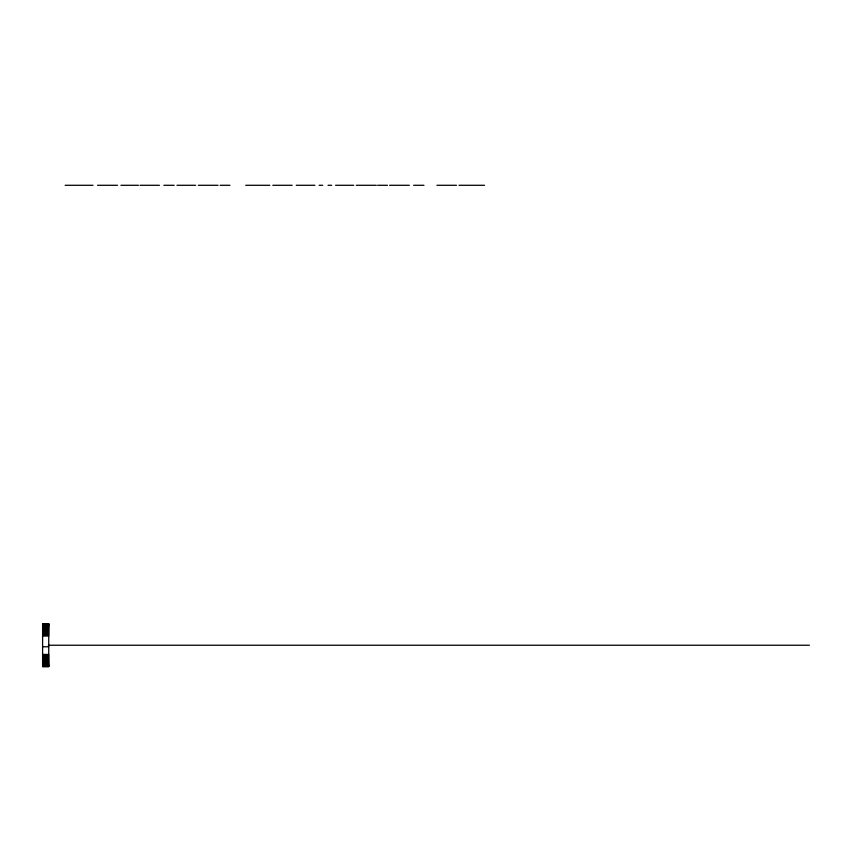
<?xml version="1.0" encoding="UTF-8"?>
<svg xmlns="http://www.w3.org/2000/svg" width="852" height="852" viewBox="0 0 852 852"><rect width="100%" height="100%" fill="white"/><g stroke="black" fill="none" stroke-linecap="round" stroke-linejoin="round"><path stroke-width="1.28" d="M65.146 185.289L92.985 185.289M97.511 185.289L117.533 185.289M120.931 185.289L138.482 185.289M140.069 185.289L159.399 185.289M163.872 185.289L174.17 185.289M176.971 185.289L195.619 185.289M198.324 185.289L218.048 185.289M220.125 185.289L229.965 185.289M245.727 185.289L269.839 185.289M272.821 185.289L292.161 185.289M296.251 185.289L314.889 185.289M319.138 185.289L322.695 185.289M328.031 185.289L331.652 185.289M335.582 185.289L353.708 185.289M356.285 185.289L376.307 185.289M377.628 185.289L387.468 185.289M389.588 185.289L409.311 185.289M413.646 185.289L423.945 185.289M436.927 185.289L456.502 185.289M459.015 185.289L484.511 185.289M42.6 623.792L48.734 623.76L48.734 666.711L42.6 666.711L42.6 623.76L48.734 623.888M42.6 624.037L48.734 624.037M42.6 624.26L48.734 624.26M42.6 624.537L48.734 624.537M42.6 624.867L48.734 624.867M42.6 625.261L48.734 625.261M42.6 625.709L48.734 625.709M42.6 626.209L48.734 626.209M42.6 626.763L48.734 626.763M42.6 627.36L48.734 627.36M42.6 627.999L48.734 627.999M42.6 628.68L48.734 628.68M42.6 629.394L48.734 629.394M42.6 630.15L48.734 630.15M42.6 630.938L48.734 630.938M42.6 631.747L48.734 631.747M42.6 632.578L48.734 632.578M42.6 633.43L48.734 633.43M42.6 634.282L48.734 634.282M42.6 635.155L48.734 635.155M42.6 636.029L48.734 636.029M48.33 645.241L809.4 645.241M42.6 646.774L48.734 646.774M42.6 654.442L48.734 654.442M42.6 655.316L48.734 655.316M42.6 656.189L48.734 656.189M42.6 657.052L48.734 657.052M42.6 657.904L48.734 657.904M42.6 658.734L48.734 658.734M42.6 659.544L48.734 659.544M42.6 660.321L48.734 660.321M42.6 661.077L48.734 661.077M42.6 661.802L48.734 661.802M42.6 662.483L48.734 662.483M42.6 663.122L48.734 663.122M42.6 663.719L48.734 663.719M42.6 664.272L48.734 664.272M42.6 664.762L48.734 664.762M42.6 665.21L48.734 665.21M42.6 665.604L48.734 665.604M42.6 665.944L48.734 665.944M42.6 666.221L48.734 666.221M42.6 666.434L48.734 666.434"/></g></svg>
